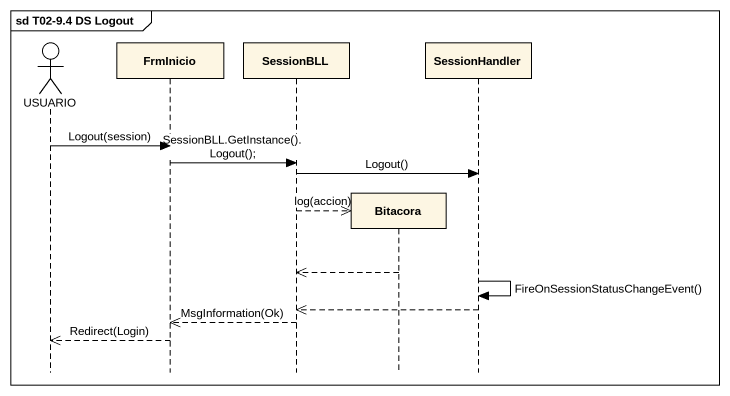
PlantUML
@startuml
mainframe sd T02-9.4 DS Logout
hide footbox
actor USUARIO
participant FrmInicio
participant SessionBLL
participant Bitacora
participant SessionHandler

USUARIO -> FrmInicio : Logout(session)
FrmInicio -> SessionBLL : SessionBLL.GetInstance().Logout();
SessionBLL -> SessionHandler : Logout()
SessionBLL -->> Bitacora ** : log(accion)
Bitacora -->> SessionBLL
SessionHandler -> SessionHandler : FireOnSessionStatusChangeEvent()
SessionHandler -->> SessionBLL
SessionBLL -->> FrmInicio : MsgInformation(Ok)
FrmInicio -->> USUARIO : Redirect(Login)
@enduml
